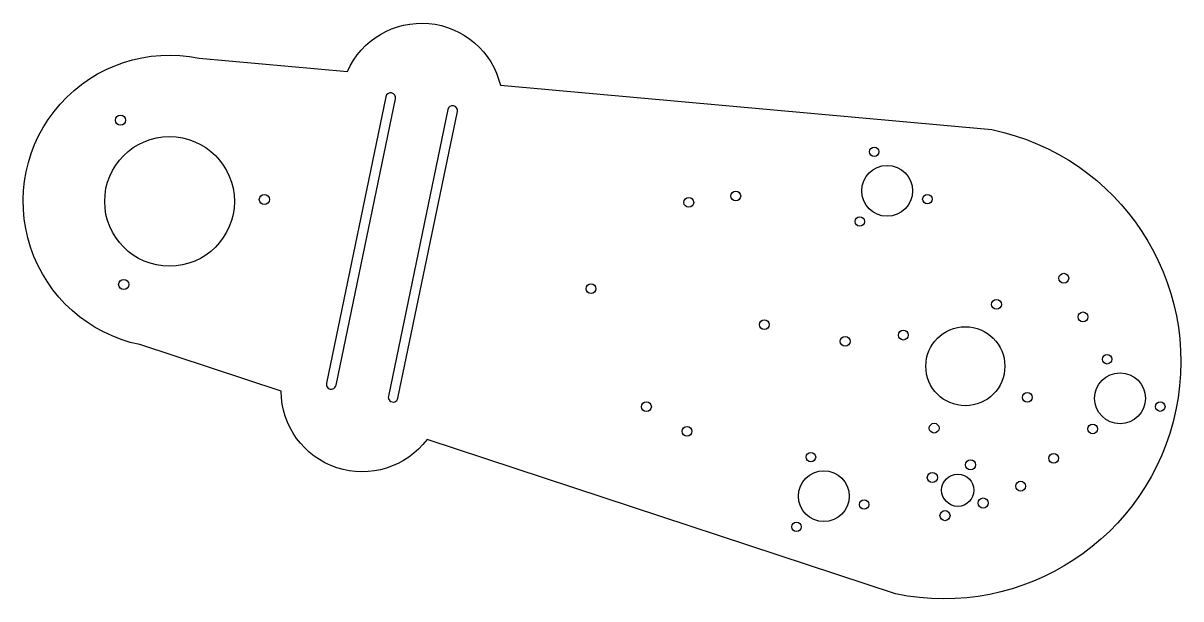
# Model space of a CAD drawing. Header units: millimetres. Extents: x -566 to -200, y 249 to 431.
import ezdxf

# ---------------------------------------------------------------- set-up
doc = ezdxf.new("R2010")
doc.units = ezdxf.units.MM
doc.layers.get('0').update_dxf_attribs({"linetype": 'CONTINUOUS'})

msp = doc.modelspace()

# ---------------------------------------------------------------- linework, layer by layer
for points in [[(-290.5, 250.38), (-438.65, 299.26, -0.717976), (-484.78, 314.49), (-529.47, 329.23, -1), (-510.69, 419.86), (-463.82, 415.64, -0.717976), (-415.44, 411.27), (-260.06, 397.26, -1)], [(-467.42, 316.37), (-448.64, 407.01, 1), (-451.68, 407.64), (-470.46, 317, 1)], [(-447.84, 312.32), (-429.06, 402.95, 1), (-432.09, 403.58), (-450.87, 312.94, 1)]]:
    msp.add_lwpolyline(points, format="xyb", close=True)
for centre, radius in [((-535.59, 400.22), 1.6), ((-520.08, 374.55), 20.5), ((-297.24, 390.24), 1.5), ((-293.16, 377.89), 8.05), ((-341.01, 376.25), 1.55), ((-490.09, 375.14), 1.6), ((-355.87, 374.22), 1.55), ((-280.43, 375.26), 1.5), ((-301.81, 368.19), 1.5), ((-237.29, 350.25), 1.55), ((-534.56, 348.27), 1.6), ((-386.79, 346.93), 1.55), ((-258.57, 341.98), 1.55), ((-332, 335.57), 1.55), ((-231.23, 338.01), 1.55), ((-288.01, 332.25), 1.55), ((-268.43, 322.4), 12.5), ((-306.43, 330.28), 1.55), ((-223.6, 324.61), 1.5), ((-219.52, 312.27), 8.05), ((-248.84, 312.55), 1.55), ((-369.26, 309.6), 1.55), ((-206.79, 309.63), 1.5), ((-278.28, 302.82), 1.55), ((-228.16, 302.56), 1.5), ((-356.43, 301.83), 1.55), ((-317.25, 293.65), 1.5), ((-240.5, 293.29), 1.55), ((-313.17, 281.3), 8.05), ((-266.77, 291.22), 1.6), ((-278.86, 287.23), 1.6), ((-270.82, 283.18), 5.1), ((-250.92, 284.47), 1.55), ((-300.44, 278.67), 1.5), ((-262.78, 279.14), 1.6), ((-274.86, 275.14), 1.6), ((-321.82, 271.6), 1.5)]:
    msp.add_circle(centre, radius)

doc.saveas('drawing.dxf')
